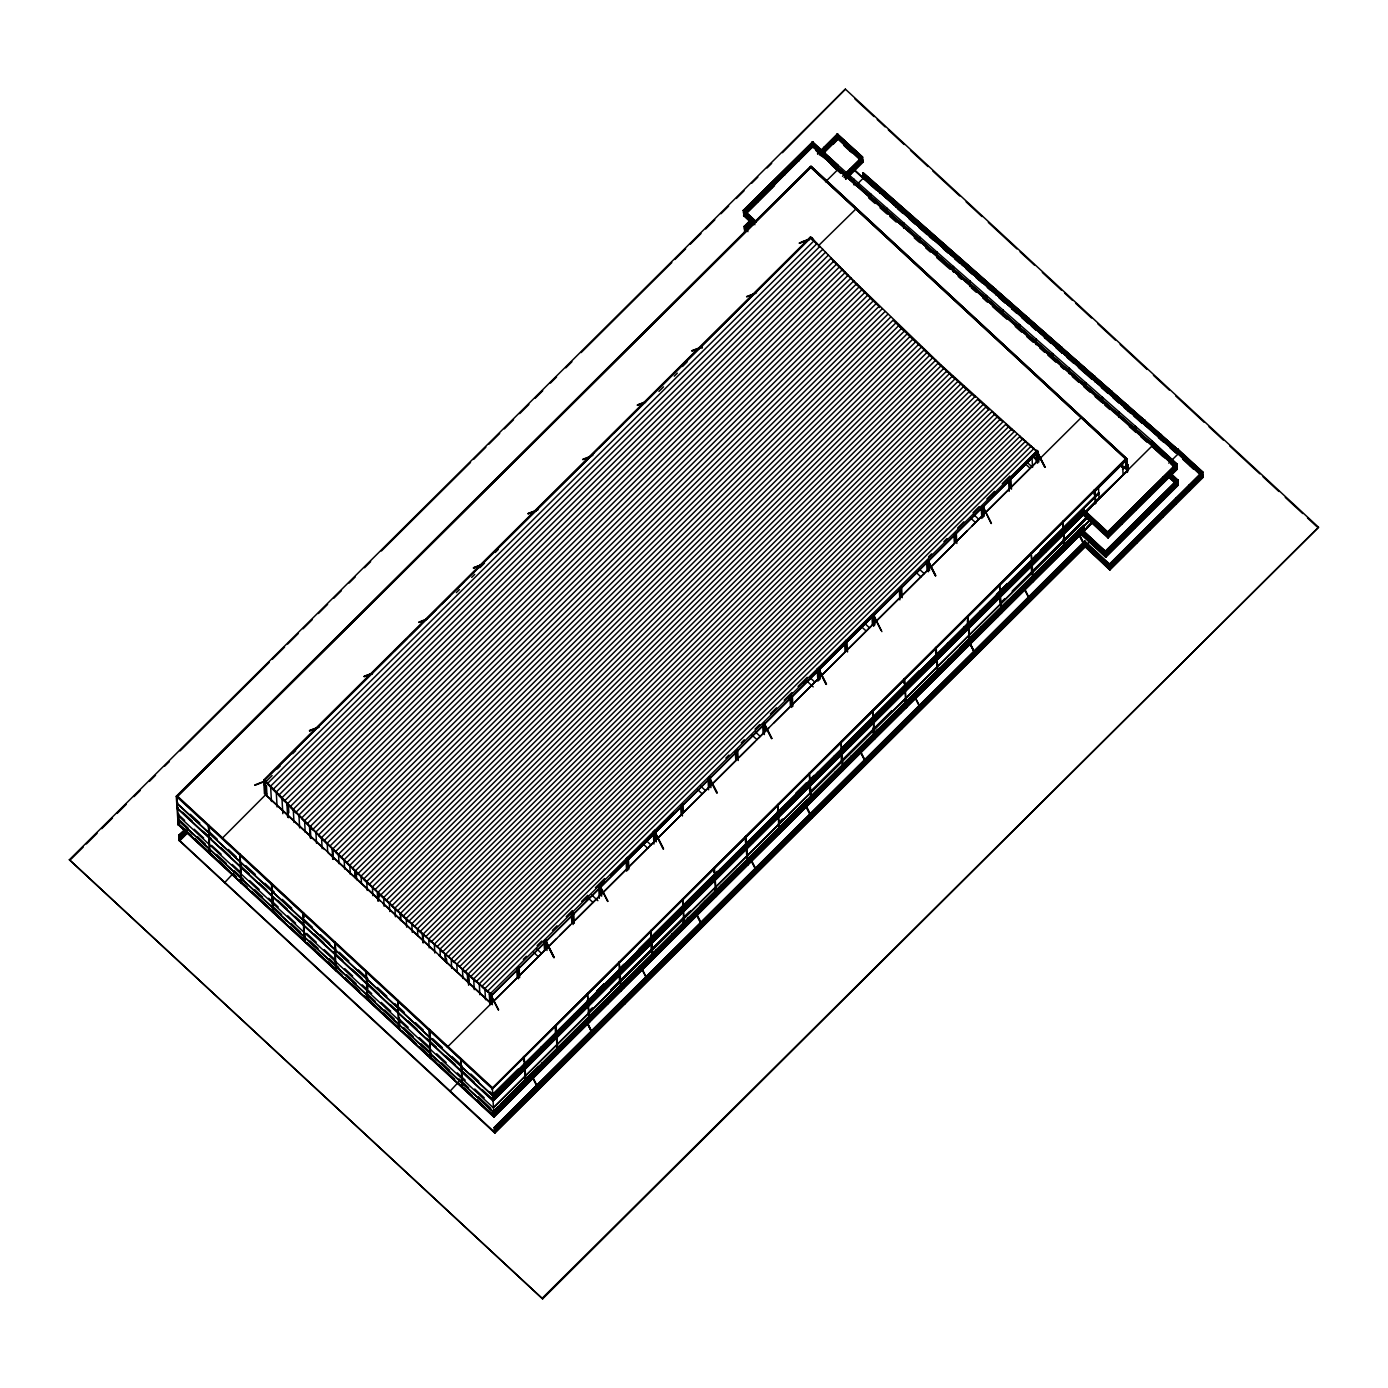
<?xml version="1.0" encoding="UTF-8"?>
<svg xmlns="http://www.w3.org/2000/svg" width="1388" height="1388" viewBox="0 0 1388 1388"><rect width="100%" height="100%" fill="white"/><g stroke="black" fill="none" stroke-linecap="round" stroke-linejoin="round"><path stroke-width="1.5" d="M69.4 859.762L845.379 89.144L1318.548 527.266L542.621 1298.856L69.4 859.762L542.621 1298.856M70.996 859.207L83.28 847.01M86.351 843.956L97.108 833.268M101.723 828.688L112.48 818.018M117.095 813.437L126.308 804.277M133.994 796.643L140.136 790.553M149.366 781.392L155.508 775.285M164.721 766.124L169.336 761.561M180.093 750.873L269.22 662.371M272.291 659.317L284.575 647.103M287.646 644.049L298.403 633.379M303.018 628.799L312.231 619.638M318.39 613.531L327.603 604.37M333.745 598.28L341.431 590.646M349.117 583.012L355.259 576.905M364.489 567.761L370.631 561.654M381.388 550.967L470.515 462.464M473.586 459.411L485.869 447.196M488.94 444.16L499.697 433.472M504.312 428.892L513.525 419.731M519.685 413.624L528.897 404.481M535.039 398.373L542.725 390.739M550.411 383.105L556.553 377.016M565.784 367.855L571.925 361.748M581.138 352.587L671.809 262.558M674.88 259.504L685.637 248.834M690.235 244.253L700.992 233.566M705.607 228.985L714.82 219.842M720.979 213.735L728.648 206.101M736.334 198.467L744.02 190.833M751.706 183.216L757.848 177.109M767.078 167.948L771.676 163.368M782.433 152.697L845.379 89.144M812.813 147.631L812.483 141.663L837.675 164.964L812.101 142.027L813.16 146.92L812.882 142.027L743.482 210.629L812.674 142.253M744.02 210.403L743.916 215.678L743.257 210.421L812.657 141.802M743.604 212.763L812.466 144.248L743.951 213.075M743.725 214.672L812.57 146.174L837.554 170.238L837.675 164.964M743.517 215.314L812.9 146.156M743.916 215.296L812.917 146.608M757.692 202.006L757.414 197.096M771.468 188.317L771.19 183.424M785.226 174.645L784.966 169.752M799.002 160.973L798.725 156.081M753.25 224.613L743.951 216.008L774.556 185.628M747.802 229.211L744.523 226.053L744.818 231.692L744.141 226.435L750.457 220.154M817.463 153.738L837.432 133.803L837.71 139.442L837.051 134.185L862.382 156.896L842.516 176.293M744.541 226.799L750.787 220.466M817.81 154.051L837.832 134.168L838.092 139.06L833.182 144.317M752.123 221.23L744.506 229.107L752.123 221.091M750.925 222.913L744.506 228.656M819.475 154.988L837.745 136.718M752.227 223.138L744.627 231.015L752.227 223M820.759 154.953L837.502 138.314L838.092 139.06M820.759 155.092L837.832 138.314L862.642 161.702M744.419 231.328L752.556 223.329M821.106 155.404L837.849 138.627M746.328 229.818L750.908 225.272M820.95 155.699L837.71 139.078M493.954 1116.802L178.132 824.351L176.276 796.313L810.835 166.161L1126.952 458.855L1127.681 471.799M824.819 152.246L824.16 146.989L824.437 151.882M811.182 166.595L176.623 796.764L811.165 166.334L1126.622 458.682L492.063 1088.834L1126.622 458.682M176.953 796.938L811.512 166.786M824.888 153.877L825.166 158.77M1083.126 509.17L1083.837 514.844L1083.351 509.396L492.792 1095.878L176.953 803.444L177.647 802.524M177.959 808.128L177.3 808.788L177.942 807.868M849.838 146.018L850.098 150.91M178.306 814.548L177.664 815.467L178.306 814.548L184.656 820.412M1091.905 523.033L493.642 1116.889L493.295 1111.545L1083.698 525.202L1084.739 530.875L1084.028 525.514L493.382 1112.204L177.924 819.874L178.566 819.215L188.091 828.029M1151.988 440.794L837.415 164.721M177.924 820.135L178.636 819.441L178.809 822.72M837.554 167.167L1176.903 466.195L1107.728 534.71M825.53 181.811L837.554 169.874L812.57 146.174M179.173 824.333L178.532 824.993L176.953 796.313M1085.711 546.386L494.891 1133.111L179.017 840.382L178.74 835.489L185.107 829.157M844.355 175.114L862.382 157.035M844.355 175.252L862.607 157.122L837.259 133.959L862.399 157.347M186.79 830.076L179.104 837.832L187.12 830.388M844.164 177.386L862.191 159.342M862.191 159.793L837.398 136.527M844.494 177.699L862.521 159.655L837.398 136.406L822.164 151.518L837.745 136.839M186.894 831.985L179.555 840.07M845.76 177.82L862.295 161.268L862.885 162.014L861.827 157.139M850.081 173.968L850.185 168.694L850.48 174.333M187.224 832.297L179.416 840.382L494.857 1132.452L1090.291 541.129M845.743 178.653L862.625 161.581M187.137 833.407L179.451 841.041L179.139 835.108L179.798 840.365M845.778 179.364L862.538 162.726L862.208 156.757M853.447 179.52L854.106 184.778L854.227 179.503M862.972 173.396L1177.475 449.278L863.249 172.893L863.388 178.41L863.11 172.771L1202.598 471.92L1109.723 564.621M208.478 824.871L209.397 853.568L210.056 852.926M863.058 175.669L1177.996 451.568L863.058 175.669L1202.754 474.817L1109.862 567.067L1084.722 543.68L494.544 1129.919L1085.052 543.68L1109.845 566.755L1084.739 544.131M208.495 826.155L209.154 825.496L209.64 834.136M863.215 177.768L1178.048 453.303L1202.858 476.414M855.876 185.506L863.388 178.046L1177.944 454.102L1168.8 463.176M263.928 779.796L266.01 782.468L263.928 779.796L810.401 237.105L812.483 239.777M270.122 774.487L391.381 654.06M394.452 651.024L406.736 638.827M409.807 635.773L420.547 625.103M426.689 618.996L435.901 609.853M442.043 603.763L449.712 596.146M457.398 588.512L463.54 582.422M472.735 573.279L594.012 452.852M598.61 448.272L609.367 437.602M613.964 433.021L623.177 423.878M629.319 417.788L638.532 408.645M644.657 402.537L652.343 394.921M660.011 387.287L667.697 379.67M673.822 373.58L782.815 265.351M785.886 262.297L798.169 250.1M801.24 247.047L810.401 237.105M264.466 793.901L263.755 781.149L811.425 237.279L812.657 238.424L811.46 239.621M264.483 785.4L264.969 780.438M264.987 780.993L254.75 785.001M277.253 768.935L280.324 765.881M292.608 753.684L295.679 750.648M479.866 567.709L484.481 563.146M495.221 552.476L498.292 549.422M682.497 366.484L687.095 361.921M811.442 238.441L817.116 244.288L811.39 237.643L811.442 239.135M265.698 781.114L264.258 781.149M265.958 781.67L272.1 775.562M456.305 592.641L459.376 589.588M471.66 577.391L474.731 574.354M658.936 391.416L663.533 386.853M674.273 376.183L677.344 373.129M1028.595 444.316L1037.01 451.534L941.394 365.391L856.691 283.673L309.559 827.144L310.287 827.89L310.999 827.179L267.763 783.248L814.236 240.575L811.39 237.643M270.591 786.181L817.064 243.49L814.236 240.575M869.998 194.042L870.675 199.299L870.779 194.025M266.635 793.728L222.028 838.473M818.226 245.936L855.928 208.963M273.436 789.095L819.892 246.405L817.064 243.49M879.281 187.692L879.957 192.949L880.061 187.675M210.716 853.551L210.074 854.193L208.495 825.513M276.264 791.993L822.737 249.302L819.892 246.405M279.092 794.89L825.565 252.217L822.737 249.302M281.92 797.788L828.393 255.097L825.565 252.217M284.766 800.685L831.221 257.995L828.393 255.097M886.55 208.564L887.227 213.839L887.331 208.547M287.628 816.977L286.917 804.346L834.067 260.875L831.221 257.995M287.628 803.635L287.646 805.092L286.917 804.346M834.83 261.69L833.373 261.655M895.833 202.214L896.509 207.471L896.613 202.197M240.02 854.088L240.939 882.785L241.599 882.126M290.422 806.428L836.895 263.755L857.472 284.488L856.014 284.471M293.25 809.308L839.723 266.617M233.514 873.121L224.509 882.768M296.078 812.154L842.551 269.48M298.923 815.016L845.379 272.326M301.751 817.862L848.207 275.171M903.102 223.104L903.779 228.361L903.883 223.086M912.384 216.736L913.061 222.011L913.165 216.736M304.579 820.707L851.035 278.016M242.275 882.751L241.616 883.41L240.037 854.713M307.407 823.535L853.863 280.844M310.235 826.363L313.063 829.191L859.519 286.501M313.063 829.191L315.891 832.002L862.347 289.311M919.671 237.626L920.331 242.883M315.891 832.002L318.719 834.813L865.175 292.122M271.562 883.289L272.482 911.985L273.141 911.343L285.043 922.222M928.954 231.276L929.613 236.533L929.717 231.258M919.932 242.518L920.053 237.244M318.719 834.813L321.548 837.606L868.003 294.915M321.548 837.606L324.376 840.399L870.831 297.709M324.376 840.399L327.204 843.193L873.659 300.502M327.204 843.193L330.014 845.969L876.487 303.278M332.721 859.38L332.166 849.543L879.315 306.054M879.367 307.563L879.35 306.141M936.223 252.165L936.883 257.422L937.004 252.148M273.818 911.968L273.158 912.61L271.58 883.93M330.014 845.969L335.67 851.503L882.143 308.83M945.506 245.797L946.165 251.054L946.286 245.78M335.67 851.503L338.499 854.262L884.971 311.589M338.499 854.262L341.327 857.021L887.782 314.33M341.327 857.021L344.155 859.762L890.61 317.089M346.965 862.503L893.438 319.83M344.155 859.762L349.793 865.245L896.266 322.554M952.775 266.687L953.452 271.944L953.556 266.669M303.104 912.506L304.024 941.185L304.683 940.544M303.139 913.772L303.781 913.13L304.024 917.433M962.058 260.337L962.717 265.594M349.793 865.245L352.621 867.968L899.077 325.278M962.335 265.229L962.439 259.955M355.102 877.702L354.755 871.491L901.905 328.002M356.213 871.491L354.755 871.491M352.621 867.968L358.26 873.399L904.733 330.726M358.26 873.399L361.088 876.106L907.544 333.432M361.088 876.106L363.899 878.812L910.372 336.122M969.327 281.209L970.004 286.483L970.108 281.191M363.899 878.812L366.727 881.501L913.2 338.828M978.609 274.859L979.286 280.116L979.39 274.841M366.727 881.501L369.555 884.191L916.011 341.5M369.555 884.191L372.366 886.88L918.839 344.189M375.194 889.552L921.649 346.861M377.779 901.003L377.328 893.022L924.477 349.533L923.801 350.331M378.404 899.684L378.768 893.005L378.993 896.995M372.366 886.88L380.833 894.878L927.288 352.188M334.664 941.706L335.566 970.403L336.226 969.744M985.879 295.748L986.556 301.005L986.66 295.731M995.161 289.381L995.838 294.655L995.942 289.381M383.643 897.533L930.116 354.842M380.833 894.878L386.471 900.17L932.927 357.497M386.471 900.17L389.282 902.807L935.755 360.134M389.282 902.807L392.11 905.444L938.566 362.754M394.921 908.082L941.394 365.391M336.902 970.368L336.243 971.027L334.664 942.348M392.11 905.444L397.731 910.702L944.204 368.011M1002.448 310.27L1003.108 315.527L1003.212 310.253M1011.731 303.92L1012.39 309.177M947.067 372.123L947.05 370.735L400.559 913.304L423.843 934.766L422.403 934.801L969.535 391.295M400.212 920.018L400.594 913.425M1011.991 308.813L1012.112 303.538M403.37 915.924L949.843 373.233M406.181 918.509L952.654 375.836M409.009 921.111L955.465 378.421M411.82 923.697L958.275 381.006M366.206 970.906L367.109 999.603L367.768 998.961M1019 324.792L1019.66 330.066L1019.781 324.792M414.63 926.282L961.103 383.591M1028.282 318.442L1028.942 323.699L1029.046 318.425M417.441 928.85L963.914 386.159M420.252 931.417L966.725 388.727M969.587 392.769L969.57 391.399M425.89 936.536L972.346 393.845M423.08 933.985L428.701 939.069L975.174 396.395M368.445 999.586L367.785 1000.228L366.206 971.548M1035.552 339.331L1036.211 344.588L1036.333 339.314M428.701 939.069L431.512 941.619L977.985 398.929M1044.834 332.981L1045.494 338.238L1045.615 332.964M431.512 941.619L434.323 944.152L980.795 401.462M437.133 946.685L983.606 403.995M434.323 944.152L439.944 949.201L986.417 406.511M439.944 949.201L442.755 951.717L989.228 409.026M397.749 1000.123L398.651 1028.82L399.31 1028.161M445.236 961.207L444.889 955.048L992.038 411.525L992.802 412.305L991.362 412.357M1052.104 353.853L1052.781 359.128L1052.885 353.836M1061.386 347.503L1062.063 352.76L1062.167 347.486M445.565 954.215L448.376 956.714L994.849 414.023M448.376 956.714L451.187 959.212L997.66 416.521M451.187 959.212L453.997 961.693L1000.47 419.02M453.997 961.693L456.808 964.174L1003.281 421.484M459.619 966.655L1006.092 423.965M399.987 1028.786L399.328 1029.445L397.749 1000.765M456.808 964.174L462.43 969.119L1008.903 426.428M1068.656 368.393L1069.333 373.65L1069.437 368.375M1077.938 362.025L1078.615 367.3L1078.719 362.025M462.43 969.119L465.24 971.583L1011.696 428.892M467.808 982.687L467.374 974.862L1014.507 431.338M465.24 971.583L468.814 974.792L467.374 974.862M468.051 974.029L470.844 976.475L1017.317 433.785M473.655 978.922L1020.128 436.231M470.844 976.475L476.466 981.351L1022.939 438.66M429.291 1029.323L430.193 1058.02L430.853 1057.378M429.308 1030.607L429.968 1029.948L430.332 1036.42M476.466 981.351L479.276 983.78L1025.732 441.089M1085.208 382.914L1085.884 388.172L1085.989 382.897M1094.49 376.564L1095.167 381.821L1095.271 376.547M479.276 983.78L482.07 986.191L1028.543 443.518M484.88 988.603L1031.353 445.93M482.07 986.191L487.691 991.015L1034.147 448.324M523.276 959.334L526.347 956.297M537.087 945.627L541.684 941.047M552.441 930.376L557.039 925.813M566.252 916.653L572.394 910.563M581.607 901.419L587.749 895.312M595.417 887.695L604.63 878.552M725.889 758.126L728.96 755.072M741.244 742.875L744.315 739.821M755.055 729.151L759.67 724.588M770.409 713.918L776.551 707.811M784.22 700.194L791.906 692.577M798.048 686.47L807.243 677.327M928.52 556.9L931.591 553.847M943.875 541.65L946.928 538.613M957.685 527.943L963.827 521.836M973.04 512.692L979.165 506.603M986.851 498.969L994.519 491.352M1002.205 483.735L1009.874 476.101M489.912 1004.756L489.322 994.242L490.519 993.045L491.751 994.19L492.341 1004.721M490.294 1002.657L489.808 994.224L1036.957 450.736M490.294 994.363L498.379 1010.03M585.701 899.702L588.772 896.648M601.056 884.468L604.127 881.415M610.269 875.308L673.197 812.813M788.332 698.476L791.403 695.44M803.687 683.243L806.758 680.189M809.829 677.136L872.757 614.641M992.489 495.742L995.56 492.688M1010.915 477.455L1037.01 451.412L1045.112 467.079M663.308 848.693L654.494 831.308L663.308 849.161M826.259 684.423L818.434 668.496L826.519 684.163M991.188 523.554L982.617 505.891L991.448 523.293M487.691 991.015L491.265 994.207L489.808 994.224M1036.992 450.84L1037.721 451.516L1036.281 451.551M491.751 994.19L490.554 995.387L489.322 994.242M600.327 895.26L599.842 886.845L601.056 885.665L599.807 884.503M627.758 870.241L627.168 859.71L628.382 858.53L627.133 857.368M654.963 841.007L654.494 832.574L655.691 831.395L654.459 830.25M791.698 707.429L791.108 696.915L792.322 695.718L792.895 706.232M819.024 680.294L818.434 669.779L819.631 668.582L818.399 667.437M846.229 651.059L845.76 642.644L846.958 641.447L845.726 640.302M1037.027 452.696L1038.224 451.516L1036.992 450.354L1035.778 451.551L1037.027 452.696L1037.617 463.228M1037.998 452.072L491.578 995.56L1037.998 452.072L1035.969 450.198M495.048 999.742L556.588 938.618M559.659 935.564L570.433 924.859M575.048 920.279L708.904 787.343M713.519 782.763L736.612 759.843M739.683 756.79L755.072 741.504M758.143 738.451L768.917 727.763M773.532 723.183L845.847 651.354M848.918 648.3L927.392 570.381M932.007 565.801L953.556 544.408M956.627 541.355L967.401 530.65M972.016 526.069L1038.172 460.365M1101.777 397.436L1102.436 402.711L1102.54 397.436M1111.059 391.086L1111.719 396.343L1111.823 391.069M460.833 1058.541L462.43 1087.862L460.851 1059.165M1118.329 411.976L1118.988 417.233L1119.11 411.958M1127.611 405.626L1128.271 410.883L1128.392 405.608M459.029 1081.564L449.833 1091.402M1134.881 426.498L1135.558 431.772L1135.662 426.48M1144.163 420.148L1144.822 425.405L1144.944 420.13M492.115 1088.227L1126.275 458.231M1126.952 458.855L492.41 1088.834L176.276 796.313M1094.664 491.682L1126.362 460.209M493.174 1095.496L492.48 1094.681L518.123 1069.211M596.614 991.258L604.162 983.78M623.785 964.278L619.274 968.998M638.879 949.305L717.353 871.352M795.845 793.416L806.411 782.919M813.958 775.424L809.43 780.143M919.602 670.508L841.683 748.982M1007.133 583.585L1000.158 591.6M1035.812 555.096L1031.857 560.127M1040.341 550.602L1062.982 528.117L1063.555 528.863L1062.982 528.117M1064.492 526.625L1098.498 492.844L1099.088 493.59L1098.498 492.844M1126.935 465.691L1122.562 469.196L1127.056 465.24M492.48 1094.906L518.14 1069.437M596.632 991.483L604.179 983.988M637.37 951.023L717.37 871.577M795.845 793.641L806.411 783.144M841.128 748.67L919.619 670.734M996.584 594.29L1007.15 583.81M1040.358 550.828L1063 528.342M1064.509 526.85L1098.515 493.07M1122.562 469.196L1126.379 465.171M492.393 1095.514L1082.97 509.032L1108.145 532.35L1108.04 537.624M177.282 808.51L493.104 1101.066L1127.733 470.497L1127.767 464.529L1128.444 469.786M1151.832 441.401L1152.109 446.294L1151.814 440.655L1176.989 463.974L1176.885 469.248L1176.226 463.974M493.052 1095.427L1099.07 493.365M1083.56 509.951L1082.397 509.604M1152.092 443.223L1176.92 466.507L1108.058 535.022L1082.935 511.634L492.757 1097.856L1083.282 511.756M1160.715 434.67L1161.392 439.944L1161.496 434.67M492.775 1100.025L1095.548 502.508M1096.26 500.825L1127.23 471.035M492.723 1100.597L1094.976 501.988M1096.26 500.947L1127.733 470.497M1151.71 445.93L1177.024 468.242M1084.809 513.491L1090.933 507.418M588.234 1012.286C588.408 1014.368 590.403 1008.052 592.763 1007.775M610.876 989.8L689.35 911.864M778.408 823.431C778.581 825.513 780.577 819.198 782.936 818.92M891.616 711.229L810.106 792.166L891.599 711.003M1000.28 603.312L1004.791 598.592M1012.338 591.097L1086.301 517.655M610.876 990.026L690.877 910.58M1012.355 591.323L1087.81 516.388M177.664 815.19L493.104 1107.537L493.764 1106.878M1086.873 518.401L493.729 1107.45L1086.856 518.175M497.928 1106.878L493.399 1111.372L493.989 1112.118L1090.153 520.084M500.947 1103.894L538.683 1066.418M605.099 1000.47L557.369 1048.946M688.101 918.023L684.145 923.055M700.177 906.034L737.913 868.558M759.045 847.582L807.33 799.627M873.746 733.662C873.92 735.761 875.932 729.446 878.274 729.168M900.916 706.683L940.162 667.715M959.785 648.231L1008.07 600.275M1060.9 547.809L1063.937 545.033M493.972 1111.909L1090.135 519.858M493.989 1114.061L1084.167 527.961M493.764 1115.796L1084.288 530.008M493.573 1116.438L1084.271 529.886M1086.839 527.232L1091.35 522.513M493.625 1116.611L1092.477 522.062M191.509 835.628L178.497 823.709L177.855 824.368L493.989 1117.097L1091.922 523.259M1095.375 521.246L1095.635 525.393M1164.22 452.87L1164.497 457.762M1084.653 546.351L1109.862 570.017L1202.754 477.75L1202.442 471.781L1109.151 564.413L1109.428 569.306L1109.949 568.542L1085.173 545.588L494.458 1132.452L494.197 1127.559L1084.757 541.077L1109.932 564.396L1109.827 569.67M1177.822 448.966L1177.545 454.102L1177.649 448.827L1202.841 472.146L1202.719 477.42L1202.06 472.146M1085.069 543.801L494.544 1129.78M1085.173 545.588L494.649 1131.827L1084.826 545.588L1109.949 568.854M1202.841 472.146L1109.55 564.777L1084.375 541.459L1085.243 547.271L1085.156 541.441L494.197 1127.559M1092.981 540.539L1093.258 545.432M1176.764 463.748L1107.589 532.125M1176.989 463.974L1107.763 532.732L1082.588 509.413M1082.952 512.085L1107.728 535.022L1083.265 511.617L493.087 1098.047M1177.267 468.866L1176.677 468.12L1107.832 536.948M1121.417 523.588L1121.539 519.043M1135.176 509.899L1135.297 505.371M1148.952 496.227L1149.073 491.699M1162.728 482.556L1162.849 478.027M1177.024 468.433L1108.023 537.243L1083.039 514.115M1082.657 514.497L1108.075 537.954L1176.92 469.578L1176.608 463.592L1107.364 532.367L1107.641 537.26L1108.162 536.479L1083.369 513.543M1097.162 553.309L1097.422 557.456M1190.054 461.042L1190.331 465.934M1177.666 479.762L1105.195 551.418M1105.386 552.008L1177.891 479.988L1171.472 474.037M1105.334 554.176L1177.805 482.226M1080.558 531.361L1105.351 554.315L1177.805 482.347L1170.049 475.043M1105.455 556.085L1177.909 484.134M1080.575 528.308L1105.768 551.626L1105.646 556.9L1177.909 484.273M1120.081 542.569L1119.804 537.677M1134.499 528.255L1134.239 523.345M1148.934 513.924L1148.639 508.286L1149.316 513.543M1163.352 499.593L1163.092 494.701M1177.891 479.988L1177.787 485.262L1177.111 480.005M1080.593 529.054L1080.905 534.293L1105.681 557.247L1177.822 485.609L1177.492 479.623L1104.987 551.643L1105.264 556.536M1202.407 474.366L1109.515 567.085M1202.424 474.817L1177.666 451.898M1122.701 556.12L1122.823 551.591M1135.974 542.951L1136.095 538.423M1149.247 529.765L1149.368 525.237M1162.519 516.596L1162.641 512.051M1175.792 503.41L1175.896 498.136L1176.191 503.775M1189.065 490.224L1189.186 485.696M1202.338 477.056L1202.858 476.275L1109.827 569.306L1084.843 546.161M542.569 1297.867L1318.548 527.266M801.483 242.05L809.447 239.066M799.228 243.056L809.187 239.326M799.488 243.334L809.447 239.586M746.571 296.581L756.547 292.833M746.831 296.841L755.072 293.597M692.196 350.591L702.154 346.844M691.935 350.852L702.415 347.121M692.178 351.112L700.159 348.128M637.543 404.862L645.507 401.861M637.283 405.123L645.246 402.121M637.543 405.383L645.507 402.399M582.63 459.376L592.867 455.385M582.891 459.654L591.132 456.409M528.255 513.386L538.214 509.656M527.995 513.647L536.479 510.68M528.255 513.924L536.219 510.94M473.603 567.657L481.567 564.673M473.343 567.918L483.302 564.187M473.603 568.195L481.827 564.933M418.69 622.188L426.931 618.944M418.95 622.466L427.192 619.204M364.315 676.199L372.279 673.215M364.055 676.459L372.539 673.475M364.315 676.737L372.279 673.735M309.663 730.47L317.626 727.468M309.403 730.73L319.361 726.982M309.663 730.99L317.887 727.746M255.01 785.261L265.247 781.271M1084.774 546.386L1078.892 534.779M1030.399 600.379L1024.76 588.998M1030.139 600.64L1024.257 589.05M975.747 654.65L970.125 643.269M921.094 708.921L915.213 697.331M920.834 709.181L914.952 697.591M818.417 668.964L825.999 684.215M866.459 763.192L860.577 751.602M811.546 817.723L805.665 806.133M757.154 871.733L751.272 860.126M702.259 926.264L696.377 914.657M647.866 980.275L641.985 968.668M647.606 980.535L641.724 968.928M593.214 1034.528L587.592 1023.147M538.579 1088.799L531.968 1075.474M538.318 1089.06L532.437 1077.47M403.422 916.722L490.537 994.224L498.639 1009.77M1034.199 449.139L1020.163 437.029L1022.973 439.458M482.122 987.007L487.726 991.813M470.896 977.273L476.518 982.149M1006.126 424.763L1013.153 430.922M863.544 177.438L1178.1 453.477M863.163 177.595L1177.77 453.807M876.47 190.208L854.141 170.151M897.654 208.79L902.547 213.093M909.071 218.801L915.577 224.526M918.839 227.389L926.993 234.537M930.255 237.4L933.517 240.263M943.285 248.834L948.178 253.137M954.701 258.862L959.594 263.147M966.1 268.873L972.624 274.581M975.885 277.444L982.409 283.169M987.284 287.455L990.546 290.318M998.701 297.466L1005.224 303.191M1011.731 308.917L1016.623 313.202M1021.516 317.505L1028.04 323.213M1031.301 326.076L1036.177 330.361M1044.331 337.527L1050.855 343.235M1055.748 347.538L1062.254 353.246M1067.146 357.549L1073.67 363.274M1078.563 367.56L1091.593 378.993M1101.378 387.582L1107.902 393.307M1112.777 397.593L1119.301 403.318M1124.193 407.604L1130.717 413.329M1133.979 416.192L1142.116 423.34M1158.425 437.636L1163.3 441.939M1169.824 447.647L1176.347 453.373M1152.144 443.397L837.606 167.341L812.795 144.248L743.604 212.624L754.794 222.791L743.933 212.624M837.224 167.497L1151.814 443.726M840.85 173.448L831.395 164.842M868.558 197.755L875.082 203.481M879.975 207.766L886.481 213.492M889.743 216.355L896.266 222.08M914.189 237.816L919.082 242.102M925.605 247.827L930.498 252.113M937.004 257.838L950.051 269.272M958.188 276.42L961.45 279.283M971.236 287.871L976.128 292.157M982.635 297.882L987.527 302.168M992.42 306.47L1007.081 319.344M1015.235 326.492L1021.759 332.2M1026.652 336.503L1033.158 342.229M1039.681 347.937L1044.574 352.24M1047.836 355.102L1055.973 362.251M1060.866 366.536L1064.128 369.399M1072.282 376.547L1078.806 382.273M1083.681 386.558L1090.205 392.284M1095.097 396.569L1101.621 402.294M1104.883 405.157L1109.758 409.443M1129.329 426.602L1135.835 432.327M1140.728 436.613L1147.251 442.338M1008.937 427.226L1011.748 429.69M993.496 413.589L1001.91 421.05M997.694 417.32L1000.505 419.818M454.05 962.491L451.239 960.01L451.707 968.338M986.452 407.309L989.28 409.824L978.02 399.727M442.755 951.717L446.329 954.996L444.889 955.048M442.807 952.515L439.996 949.999L440.343 956.106M431.564 942.417L428.753 939.884L429.187 947.883M975.209 397.194L949.878 374.031M963.966 386.957L966.777 389.525M955.517 379.219L938.618 363.569M363.951 879.61L409.044 921.91M854.956 98.947L874.024 116.592M877.199 119.524L885.128 126.881M888.303 129.83L904.178 144.525M910.528 150.407L927.999 166.577M932.771 170.984L959.75 195.986M966.117 201.867L981.993 216.563M988.343 222.444L1016.918 248.903M1020.093 251.853L1034.39 265.073M1042.319 272.43L1061.369 290.075M1064.561 293.007L1072.49 300.363M1075.665 303.295L1091.541 318.008M1097.891 323.89L1115.362 340.06M1120.133 344.467L1147.113 369.468M1153.463 375.333L1169.355 390.045M1175.705 395.927L1204.281 422.386M1209.035 426.793L1223.331 440.031M1229.681 445.912L1259.853 473.846M1263.028 476.778L1278.903 491.491M1285.253 497.372L1302.725 513.543M1307.479 517.95L1317.004 526.763M1177.267 449.209L1202.459 472.51M1203.101 477.038L1202.511 476.292L1109.637 568.993M837.519 138.627L862.486 162.014M1177.735 453.65L1202.719 477.038M843.939 145.514L851.694 152.697M1182.628 459.116L1193.472 469.144M1151.433 441.037L1176.781 464.199M1151.797 443.57L1176.92 466.646M854.088 169.44L863.388 178.046M1152.491 445.912L1151.814 440.655M1176.885 468.866L1152.231 445.149L837.658 169.093L1152.092 445.93L492.74 1100.858L492.619 1095.41M1152.144 446.641L1162.988 456.669M1170.726 463.852L1175.376 468.155M824.177 147.718L824.056 152.264M1171.142 474.349L1177.51 480.369M1169.737 475.373L1177.822 482.677L1105.681 554.298L1080.888 531.031M1168.627 475.668L1177.909 484.447L1105.646 556.536L1080.662 533.148L1106.028 556.519M812.57 146.295L837.936 169.857M1169.841 477.281L1178.169 484.88M1168.488 476.292L1177.787 484.898M815.901 150.511L823.657 157.677M1170.067 478.444L1176.278 484.169M810.176 166.803L1126.293 459.497M1122.528 466.021L1127.282 470.428M1120.741 465.136L1123.846 467.999M1120.29 465.206L1123.447 468.138M1120.307 465.466L1123.465 468.415M1094.611 490.988L1093.935 490.346L1094.178 494.666M1036.021 450.996L1038.033 452.87M1032.741 456.149L1037.513 460.556M1032.776 456.6L1037.53 461.007M1107.919 532.576L1082.796 509.188L1083.056 514.861M1108.179 536.93L1083.039 513.543L492.861 1099.643L493.347 1100.771L492.48 1094.681M1083.039 513.855L1108.422 537.243M1027.068 462.291L1032.551 467.357L1031.978 457.034M1025.437 463.922L1030.191 468.329M1077.921 514.046L1078.198 518.939M1077.539 514.428L1077.817 519.32M756.2 221.646L743.638 210.039L743.951 216.008M743.465 210.178L756.2 221.785M743.257 210.421L755.87 222.115M743.604 212.954L754.465 223.121M744.037 214.533L754.899 224.717M744.298 215.296L743.708 214.55L753.216 223.902M1080.749 528.585L1105.542 551.73M1080.194 528.689L1105.542 551.851M1080.888 530.91L1105.663 553.847M1078.823 530.06L1079.083 534.97M1078.441 530.442L1078.702 535.334M1080.992 532.819L1105.785 555.894M1062.896 521.177L1065.134 549.856L1064.457 549.232M744.141 226.435L747.75 230.113L747.16 229.367M1084.184 541.65L1085.347 541.997L1084.583 541.233L1084.843 546.907M744.836 228.656L747.941 231.657M1084.843 545.727L1110.209 569.288M1079.725 546.837L1079.985 550.984M1061.681 530.927L1061.941 535.074M1062.566 546.213L1062.844 551.105M1063.798 549.874L1064.475 550.498L1062.896 521.819M1045.407 546.317L1045.685 551.227M1063.468 562.973L1063.729 567.137M1045.025 546.699L1045.702 551.973L1045.129 548.329M1046.309 562.348L1046.587 567.241M1045.927 562.73L1046.205 567.623M1031.197 552.65L1033.435 581.329L1032.759 580.705M1047.211 579.126L1047.472 583.272M1029.167 563.216L1029.428 567.362M974.064 514.931L978.835 519.338M970.785 518.192L975.556 522.599M1030.052 578.484L1030.33 583.394M1032.099 581.346L1032.776 581.971L1031.197 553.292M1029.948 583.758L1029.67 578.865L1029.861 582.127M1012.91 578.605L1013.171 583.498M1030.954 595.261L1031.232 599.408M1012.529 578.987L1012.789 583.88M1013.795 594.637L1014.073 599.529M1013.414 595.018L1013.691 599.911M999.499 584.122L1001.737 612.802L1001.06 612.177M996.653 594.741L996.931 599.651M1014.715 611.397L1014.975 615.561M996.272 595.122L996.549 600.015M1000.418 612.819L1001.095 613.444L999.516 584.764M997.816 615.665C997.504 600.102 998.163 626.37 997.261 612.785M700.923 347L702.172 348.145M980.396 610.894L980.674 615.786M998.458 627.549L998.718 631.696M980.015 611.275L980.292 616.168M919.411 569.201L924.182 573.608M981.299 626.908L981.559 631.818M980.917 627.289L981.177 632.182M967.8 615.613L970.056 644.275L969.379 643.65M916.149 572.463L920.903 576.87M964.14 627.029L964.816 632.286L964.226 628.66M982.201 643.685L982.461 647.832M963.758 627.411L964.035 632.303M968.72 644.31L969.397 644.934L967.818 616.237M965.042 643.06L965.319 647.953M964.66 643.442L964.938 648.335M947.883 643.164L948.16 648.075M947.501 643.546L947.778 648.456M936.102 647.086L938.357 675.748L937.681 675.123M948.785 659.196L949.062 664.089M935.46 647.728L937.698 676.407L937.021 675.783M948.681 664.47L948.403 659.578L948.577 662.839M931.643 659.317L931.903 664.21M949.687 675.973L949.947 680.12M931.244 659.699L931.522 664.592M932.528 675.331L932.805 680.241M932.146 675.713L932.823 680.988L932.233 677.344M864.776 623.472L869.53 627.879M915.386 675.453L915.646 680.346M933.43 692.109L933.708 696.256M861.497 626.717L866.251 631.124M915.265 680.727L915.004 675.835L915.178 679.096M904.421 678.559L906.659 707.221L905.982 706.596M904.438 679.842L903.761 679.2L904.004 683.521M916.271 691.484L916.548 696.377M915.889 691.866L916.167 696.759M899.129 691.588L899.407 696.498M917.19 708.244L917.451 712.408M844.529 641.499L845.76 642.644M898.747 691.97L899.025 696.88M900.031 707.62L900.691 712.877L900.118 709.251M882.872 707.741L883.15 712.634M882.49 708.123L882.768 713.016M872.722 710.031L874.961 738.711L874.284 738.086M883.774 723.755L884.035 728.665M883.393 724.137L883.653 729.047M817.202 668.634L818.434 669.779M866.615 723.877L866.893 728.769M884.677 740.533L884.937 744.679M866.233 724.258L866.91 729.515L866.32 725.889M810.124 677.743L814.895 682.15M873.625 738.728L874.301 739.353L872.722 710.673M806.844 680.988L813.195 686.869M867.517 739.908L867.795 744.801M867.136 740.29L867.413 745.183M868.42 756.668L868.68 760.832M850.636 744.922C850.324 729.342 850.983 755.627 850.081 742.025M841.024 741.504L843.262 770.184L842.585 769.559M789.876 695.77L791.108 696.915M851.26 756.044L851.538 760.936M850.879 756.425L851.156 761.318M834.119 756.165L834.379 761.058M852.163 772.821L852.423 776.968M841.943 770.201L842.62 770.826L841.041 742.146M835.003 772.179L835.281 777.089M817.862 772.301L818.139 777.193M835.923 788.957L836.183 793.103M817.48 772.682L817.758 777.575M809.325 772.977L811.564 801.657L810.904 801.032M818.764 789.078L819.024 793.225M755.471 732.014L760.242 736.421M752.209 735.258L756.963 739.665M801.605 788.436L801.882 793.346M819.666 805.092L819.926 809.256M810.245 801.674L810.922 802.299L809.343 773.619M801.501 793.728L801.223 788.818L801.397 792.097M802.507 804.467L802.767 809.36M802.125 804.849L802.784 810.106L802.212 806.48M785.348 804.589L785.625 809.482M803.409 821.245L803.669 825.392M784.966 804.971L785.244 809.863M777.627 804.467L779.883 833.13L779.206 832.505M786.25 820.603L786.528 825.513M769.091 820.724L769.368 825.617M787.152 837.38L787.412 841.527M768.709 821.106L768.987 825.999M778.547 833.164L779.223 833.789L777.644 805.092M769.993 836.756L770.271 841.649M769.611 837.138L769.889 842.03M700.836 786.267L705.59 790.674M752.834 836.86L753.111 841.77M770.895 853.516L771.155 857.68M752.452 837.242L753.129 842.516L752.556 838.873M697.557 789.529L702.311 793.936M745.946 835.94L748.184 864.603L747.507 863.978M753.736 852.891L754.014 857.784M753.354 853.273L753.632 858.166M754.638 869.669L754.916 873.815M736.594 853.013L736.855 857.905M736.213 853.394L736.872 858.652L736.299 855.025M746.848 864.637L747.525 865.262L745.287 836.582L745.772 845.223M737.479 869.027L737.757 873.937M737.097 869.409L737.375 874.319M720.337 869.148L720.615 874.041M738.399 885.804L738.659 889.951M719.956 869.53L720.233 874.423M714.247 867.413L716.486 896.075L715.809 895.451M714.265 868.697L713.588 868.055L713.831 872.375M721.222 885.18L721.5 890.072M720.84 885.561L721.118 890.454M653.262 831.429L654.494 832.574M704.08 885.301L704.358 890.194M722.142 901.94L722.402 906.104M703.699 885.665L703.976 890.575M646.183 840.538L650.955 844.945M642.904 843.8L647.676 848.207M704.983 901.315L705.243 906.208M704.601 901.697L704.861 906.59M687.823 901.437L688.101 906.329M705.885 918.093L706.145 922.239M682.549 898.886L684.787 927.566L684.111 926.941M625.936 858.565L627.168 859.71M688.726 917.468L689.003 922.361M688.344 917.832L688.621 922.742M683.469 927.583L684.128 928.208L682.566 899.528M671.566 917.572L671.844 922.465M671.185 917.954L671.462 922.846M672.469 933.604L672.746 938.496M672.087 933.985L672.746 939.242L672.174 935.616M655.327 933.725L655.587 938.618M673.371 950.364L673.631 954.528M650.851 930.359L653.089 959.039L652.429 958.414M654.928 934.089L655.205 938.999M598.61 885.7L599.842 886.845M656.212 949.739L656.489 954.632M655.83 950.121L656.108 955.013M591.548 894.809L597.881 900.691M588.269 898.071L593.023 902.478M651.77 959.056L652.447 959.681L650.868 931.001M639.07 949.86L639.348 954.753M657.131 966.516L657.391 970.663M638.688 950.242L639.348 955.499L638.775 951.873M639.955 965.892L640.232 970.785M639.573 966.256L639.851 971.166M619.152 961.832L621.408 990.512L620.731 989.887M640.874 982.652L641.135 986.799M622.813 965.996L623.091 970.889M622.431 966.378L622.709 971.27M623.715 982.027L623.975 986.92M623.316 982.409L623.993 987.666L623.42 984.04M620.072 990.529L620.748 991.153L619.169 962.474M606.556 982.149L606.834 987.042M606.174 982.513L606.452 987.423M607.718 1003.056C607.406 987.493 608.065 1013.778 607.163 1000.175M587.471 993.322L589.709 1021.984L589.033 1021.36M590.299 998.284L590.577 1003.177M608.36 1014.94L608.621 1019.087M536.896 949.08L541.65 953.487M589.917 998.666L590.195 1003.559M533.617 952.341L538.371 956.748M591.201 1014.316L591.479 1019.208M588.373 1022.019L589.05 1022.644L587.471 993.947M574.042 1014.42L574.32 1019.313M592.103 1031.076L592.364 1035.222M574.944 1030.451L575.222 1035.344M574.563 1030.833L574.84 1035.726M555.773 1024.795L558.011 1053.457L557.334 1052.833M557.803 1030.573L558.063 1035.465M575.846 1047.229L576.107 1051.375M557.421 1030.937L558.08 1036.211L557.508 1032.585M558.687 1046.587L558.965 1051.479M264.952 779.952L266.201 781.097L264.987 782.294L263.755 781.149M556.675 1053.492L557.351 1054.117L555.773 1025.437M491.526 994.762L489.496 992.871L491.578 995.56M541.546 1046.708L541.823 1051.601M541.164 1047.09L541.441 1051.983M265.733 794.613L491.04 1003.246M324.462 849.421L265.75 795.064L264.935 780.334L267.763 783.248M327.637 852.353L380 900.847M383.175 903.779L435.537 952.272M438.712 955.204L489.478 1002.223M542.43 1062.74L542.708 1067.632M542.049 1063.104L542.326 1068.014M524.074 1056.268L526.312 1084.93L525.636 1084.306M524.091 1057.552L523.415 1056.91L523.658 1061.23M525.289 1062.844L525.566 1067.754M543.35 1079.5L543.61 1083.646M524.907 1063.225L525.184 1068.118M526.191 1078.875L526.451 1083.768M525.809 1079.257L526.069 1084.149M527.093 1095.653L527.353 1099.799M509.032 1078.996L509.309 1083.889M508.65 1079.378L508.928 1084.271M509.934 1095.011L510.211 1099.921M509.552 1095.392L510.211 1100.649L509.639 1097.023M176.935 795.671L492.705 1087.914M492.098 1088.001L492.671 1088.747L176.658 795.931L177.23 796.677M190.312 814.27L199.837 823.067M209.345 831.88L217.274 839.22M228.361 849.491L236.29 856.83M245.797 865.644L255.305 874.44M264.83 883.254L274.338 892.05M282.267 899.389L291.775 908.203M304.458 919.949L312.369 927.288M320.298 934.627L329.806 943.424M339.331 952.237L348.839 961.034M358.347 969.848L367.855 978.644M377.363 987.458L386.87 996.254M394.799 1003.593L404.307 1012.407M415.411 1022.678L423.34 1030.017M432.848 1038.831L442.356 1047.628M451.863 1056.442L461.371 1065.238M470.896 1074.052L478.808 1081.391M489.912 1091.662L493.104 1094.872M510.836 1111.788L511.096 1115.935M176.987 803.184L492.966 1095.722M177.768 808.007L177.89 808.475M182.696 812.275L192.203 821.071M203.307 831.343L211.219 838.682M220.744 847.495L230.252 856.309M241.339 866.58L249.267 873.92M258.775 882.716L266.704 890.055M277.808 900.326L287.316 909.14M295.245 916.479L303.157 923.818M314.261 934.089L323.768 942.903M333.276 951.7L342.784 960.513M352.309 969.31L361.817 978.124M366.571 982.53L379.254 994.259M390.34 1004.548L398.269 1011.887M407.777 1020.683L417.302 1029.497M426.81 1038.293L436.318 1047.107M445.826 1055.904L455.333 1064.717M461.684 1070.582L474.366 1082.328M482.278 1089.667L493.382 1099.938M177.334 807.955L493.33 1100.545M194.164 829.226L203.672 838.022M211.601 845.361L221.108 854.175M232.212 864.446L240.124 871.785M249.649 880.599L259.157 889.396M268.665 898.21L278.173 907.006M287.68 915.82L295.609 923.159M306.713 933.43L316.221 942.226M324.15 949.565L333.658 958.379M344.745 968.65L352.673 975.99M362.181 984.803L371.706 993.6M381.214 1002.414L390.722 1011.21M398.651 1018.549L408.159 1027.363M419.245 1037.634L428.771 1046.448M436.682 1053.787L446.207 1062.583M457.294 1072.855L465.223 1080.194M474.731 1089.007L484.239 1097.804M197.599 836.825L205.528 844.164M216.615 854.435L226.123 863.249M234.052 870.588L243.559 879.402M254.663 889.673L262.592 897.012M273.679 907.284L281.608 914.623M291.116 923.419L300.623 932.233M310.131 941.047L318.06 948.368M329.164 958.657L338.672 967.453M346.601 974.792L356.109 983.606M367.213 993.877L375.124 1001.216M384.632 1010.013L394.157 1018.827M403.665 1027.64L413.173 1036.437M421.102 1043.776L430.61 1052.59M441.714 1062.861L449.625 1070.2M459.15 1078.996L468.658 1087.81M478.166 1096.624L490.849 1108.353M177.924 819.874L493.365 1111.944M194.684 838.578L212.121 854.713M218.471 860.577L229.558 870.866M232.733 873.798L235.891 876.73M239.066 879.662L246.995 887.001M251.749 891.408L267.606 906.086M289.797 926.629L304.059 939.85M307.234 942.782L323.074 957.46M327.846 961.849L342.107 975.07M345.265 978.002L348.44 980.934M351.615 983.866L359.544 991.206M364.298 995.612L380.139 1010.29M383.314 1013.223L397.575 1026.443M407.1 1035.24L416.608 1044.054M419.783 1046.986L435.624 1061.664M438.799 1064.596L454.639 1079.274M464.165 1088.088L472.076 1095.427M476.847 1099.817L492.688 1114.495M185.194 830.024L191.527 835.906M194.702 838.838L202.631 846.177M210.56 853.516L224.821 866.719M232.75 874.058L235.908 876.99M240.662 881.397L247.012 887.279M251.766 891.669L258.099 897.55M267.624 906.347L280.307 918.093M296.147 932.771L302.497 938.635M307.251 943.042L315.163 950.381M323.092 957.72L337.371 970.923M345.282 978.262L359.561 991.483M364.315 995.89L370.648 1001.754M378.577 1009.093L392.839 1022.297M402.347 1031.111L415.029 1042.856M419.783 1047.246L426.133 1053.128M430.887 1057.517L448.324 1073.67M457.832 1082.484L470.515 1094.212M476.847 1100.094L481.619 1104.484M487.951 1110.365L494.336 1116.42M178.219 823.986L494.249 1116.802L494.007 1111.285M178.74 835.489L185.454 829.59L178.965 835.385M494.649 1131.688C496.089 1132.105 493.902 1120.272 494.891 1133.111M397.731 910.702L401.323 914.102L399.883 914.119M944.256 368.809L899.129 326.093M392.145 906.243L397.783 911.5M378.508 900.986L378.057 893.022L389.334 903.623L389.768 911.517M932.979 358.295L924.512 350.331M916.063 342.316L907.596 334.23M347.017 863.319L369.59 884.989M901.94 328.106L902.668 328.8L901.228 328.8M904.768 331.524L893.49 320.628M352.656 868.767L358.312 874.214M335.723 852.301L349.845 866.043L350.314 874.405M318.754 835.611L341.361 857.819M332.877 848.831L333.623 849.543L332.166 849.543M870.883 298.507L877.945 305.464M873.711 301.3L853.915 281.66M301.786 818.66L327.238 843.991L327.689 851.989M865.227 292.92L831.273 258.793M279.144 795.706L313.098 829.989M848.259 275.969L834.101 261.673M290.474 807.226L296.13 812.969M834.084 260.944L836.895 263.755M277.097 806.949L276.299 792.791L264.969 781.132L284.8 801.483M1079.413 534.727L1085.295 546.317L1079.153 534.519M1037.998 453.356L1044.852 466.889M1037.738 453.616L1044.852 467.34M927.982 560.162L935.824 575.621M927.722 559.954L935.547 575.881M969.865 643.06L975.747 655.119L969.605 643.321M927.462 560.214L935.304 575.673M873.33 614.433L881.901 631.627M873.069 614.693L880.912 630.152M860.56 752.053L866.442 763.66L860.317 751.862M764.042 722.975L771.884 738.433M806.185 806.064L812.067 817.671L805.925 805.873M763.782 722.766L771.624 738.225M763.782 723.235L771.607 738.694M710.118 778.963L717.232 792.704M709.129 777.488L716.971 792.964M751.272 860.595L757.154 872.202L751.012 860.386M708.869 777.297L716.711 792.756M654.737 831.499L663.568 848.901M696.88 914.605L702.762 926.195L696.637 914.397M599.842 885.561L607.944 901.228M599.842 886.03L607.666 901.489M545.449 940.04L554.263 957.442M545.189 939.832L554.003 957.703M587.332 1022.939L593.214 1034.997L587.072 1023.199M544.929 940.092L553.76 957.494M1151.693 441.28L1152.109 446.294M863.301 173.066L863.388 178.41M1189.828 490.207L1189.169 484.95L1189.447 490.589M1177.649 448.827L1177.944 454.466M1161.097 434.288L1161.392 439.944M1163.508 482.538L1162.832 477.281L1163.127 482.92M1163.3 516.579L1162.624 511.305L1162.918 516.961M1149.732 496.21L1149.056 490.953L1149.351 496.592M1144.545 419.766L1144.822 425.405M1150.027 529.748L1149.351 524.49L1149.646 530.129M1135.263 426.116L1135.558 431.772M1135.957 509.882L1135.297 504.625L1135.575 510.264M1136.755 542.934L1136.078 537.677L1136.373 543.315M1127.993 405.244L1128.271 410.883M1127.767 464.529L1128.062 470.168M1126.57 459.012L810.575 166.647M1126.293 458.873L1127.021 472.441M1125.946 459.064L810.505 166.976M1126.327 465.743L1126.987 465.084L1126.692 470.74M1125.737 461.042L1126.102 467.513M1122.458 462.672L1123.135 474.679M1118.711 411.594L1118.988 417.233M1122.181 523.571L1121.521 518.297L1121.799 523.953M1123.482 556.12L1122.805 550.845L1123.1 556.484M1111.441 390.705L1111.719 396.343M1102.159 397.072L1102.436 402.711M1107.745 531.986L1108.075 537.954M1109.533 564.031L1109.862 570.017M1105.369 551.262L1105.681 557.247M1094.872 376.183L1095.167 381.821M1098.411 486.546L1099.088 498.57M1095.982 503.271L1094.577 489.704L1095.323 503.931M1085.607 382.533L1085.884 388.172M1078.32 361.643L1078.615 367.3M1081.252 417.58L447.352 1047.107M1084.757 541.077L1085.243 547.271M1083.681 525.983L1083.959 530.893M1080.974 528.672L1081.252 533.582M1069.038 368.011L1069.333 373.65M1061.768 347.121L1062.063 352.76M1062.722 530.459L1062.965 534.779M1063.191 539.082L1063.555 545.553M1052.486 353.472L1052.781 359.128M1045.216 332.599L1045.494 338.238M1035.934 338.95L1036.211 344.588M1038.224 451.516L1038.814 462.031M1037.721 451.516L1038.189 459.931M1036.628 457.866L1036.871 462.065M1028.664 318.06L1028.942 323.699M1035.899 453.668L1036.368 462.083M1019.382 324.428L1019.66 330.066M1031.024 561.932L1031.631 572.724M1002.83 309.888L1003.108 315.527M1010.898 478.652L1011.488 489.166M1009.787 479.606L1010.013 483.805M1009.822 481.948L1010.169 488.246M1008.573 480.786L1009.163 491.317M995.543 288.999L995.838 294.655M986.261 295.366L986.556 301.005M999.447 595.573L999.811 602.045M978.991 274.477L979.286 280.116M984.161 516.301L983.572 505.77L982.374 506.967L982.964 517.498M969.709 280.827L970.004 286.483M981.247 507.921L981.837 518.453M953.157 266.305L953.452 271.944M967.384 620.575L967.748 627.046M945.887 245.416L946.165 251.054M956.835 543.437L956.263 532.905L955.048 534.102L955.517 542.517M953.938 535.057L954.406 543.471M936.605 251.783L936.883 257.422M929.335 230.894L929.613 236.533M912.766 216.355L913.061 222.011M935.581 649.896L935.928 656.368M929.526 570.572L928.936 560.041L927.722 561.238L928.312 571.769M926.611 562.192L927.08 570.607M903.501 222.722L903.779 228.361M896.214 201.833L896.509 207.471M886.932 208.183L887.227 213.839M879.662 187.311L879.957 192.949M901.61 587.176L902.2 597.707M900.413 588.373L900.881 596.788M899.285 589.327L899.875 599.859M904.421 679.2L906 707.88L904.959 700.784M870.38 193.661L870.675 199.299M862.607 157.122L862.885 162.014M853.828 179.139L854.106 184.778M874.284 614.311L874.874 624.843M873.52 621.581L873.746 625.797M873.087 615.509L873.677 626.023M871.959 616.463L872.427 624.878M873.035 727.937L873.382 734.408M837.554 170.238L837.276 164.599L837.172 169.874M837.242 167.514L812.466 144.248M846.958 641.447L847.548 651.978M844.754 645.698L845.101 652.013M840.85 750.787L841.458 761.578M819.631 668.582L820.221 679.096M817.306 670.734L817.896 681.248M809.273 784.428L809.638 790.9M789.998 697.869L790.466 706.284M744.922 226.418L745.2 231.328M777.332 811.581L777.696 818.053M765.465 731.268L764.996 722.853L763.782 724.05L764.372 734.564M762.671 725.004L763.14 733.419M738.26 760.503L737.67 749.988L736.473 751.186L736.941 759.6M735.345 752.14L735.814 760.555M710.344 777.124L710.934 787.638M709.147 778.321L709.615 786.736M714.247 868.055L715.826 896.735L714.785 889.639M708.019 779.275L708.609 789.789M683.486 812.674L683.017 804.259L681.82 805.456L682.41 815.971M682.011 807.313L682.376 813.628M680.693 806.411L681.161 814.825M682.983 918.96L683.226 923.263M655.691 831.395L656.281 841.909M653.366 833.546L653.956 844.06M650.677 939.641L651.406 952.584M628.382 858.53L628.955 869.044M626.057 860.681L626.647 871.196M619.1 973.283L619.586 981.906M601.056 885.665L601.646 896.18M598.731 887.817L599.321 898.331M587.176 1000.436L587.523 1006.907M574.32 923.315L573.73 912.784L572.533 913.981L573.123 924.512M571.405 914.935L571.873 923.367M555.235 1027.606L555.599 1034.077M546.993 950.45L546.404 939.919L545.206 941.116L545.675 949.531M544.079 942.07L544.547 950.502M519.667 977.586L519.077 967.054L517.88 968.251L518.47 978.783M524.091 1056.91L525.653 1085.59L524.629 1078.493M516.752 969.206L517.221 977.62M491.265 994.207L491.612 1000.522M490.641 995.144L490.866 999.36M490.485 993.409L491.022 1003.802M492.393 1088.383L493.989 1117.097M484.933 989.418L485.505 999.724M479.311 984.578L479.884 994.71M473.707 979.72L474.262 989.661M468.814 974.792L469.248 982.635M468.641 985.289L468.086 974.827L462.464 969.917L462.95 978.488M456.86 964.972L457.207 971.305M461.874 1065.637L462.239 1072.109M446.572 959.108L446.797 963.22M445.617 955.013L445.964 961.867M434.375 944.95L434.826 953.018M431.286 1053.683L430.87 1058.645L429.291 1029.965M423.566 942.73L423.114 934.783L417.493 929.648L417.823 935.581M422.403 934.801L422.837 942.747M411.854 924.495L412.305 932.389M406.233 919.324L406.667 927.184M400.594 914.102L400.941 920.695M394.973 908.88L395.407 916.757M399.38 1018.011L399.744 1024.483M383.695 898.331L384.129 906.26M372.418 887.678L372.869 895.694M366.779 882.3L367.23 890.402M367.473 982.322L367.837 988.794M361.123 876.921L361.47 883.046M356.317 873.555L356.664 879.749M355.484 871.491L355.849 878.396M344.189 860.577L344.658 869.044M338.551 855.077L339.019 863.683M332.894 849.543L333.45 859.38M335.566 946.651L335.931 953.122M321.582 838.404L322.155 848.606M315.926 832.8L316.516 843.193M310.27 827.161L310.877 838.473M309.559 827.144L310.149 837.762M304.614 821.505L305.221 832.332M298.958 815.814L299.635 827.873M304.996 934.697L304.701 941.827L303.122 913.13M293.302 810.106L293.996 822.442M288.357 804.381L288.825 812.778M287.628 804.363L288.357 817.688M281.972 798.586L282.822 813.663M270.643 786.979L271.458 801.483M273.089 899.025L273.453 905.496M266.427 785.348L267.017 795.983M241.182 863.336L241.547 869.808M178.584 813.559L179.052 822.182M178.826 823.899L178.202 824.819L178.826 823.899M1083.837 527.648L493.66 1113.887L1083.837 527.648M1062.566 546.959L1062.844 551.851L1062.566 546.959M966.326 659.439L966.603 664.349L966.326 659.439M965.944 659.821L966.221 664.731L965.944 659.821M900.031 708.366L900.309 713.259L900.031 708.366M901.315 724.016L901.593 728.908L901.315 724.016M900.933 724.397L901.211 729.29L900.933 724.397M834.119 756.911L834.396 761.804L834.119 756.911M835.021 772.925L835.298 777.835L835.021 772.925M786.25 821.349L786.528 826.259L786.25 821.349M687.841 902.183L688.118 907.075L687.841 902.183M690.01 933.846L690.287 938.739L690.01 933.846M689.628 934.228L689.905 939.121L689.628 934.228M624.999 998.423L625.277 1003.316L624.999 998.423M624.617 998.787L624.895 1003.698L624.617 998.787M591.219 1015.062L591.479 1019.954L591.219 1015.062M574.059 1015.166L574.337 1020.059L574.059 1015.166M558.705 1047.333L558.982 1052.225L558.705 1047.333M559.989 1062.982L560.249 1067.875L559.989 1062.982M559.607 1063.364L559.867 1068.257L559.607 1063.364"/></g></svg>
